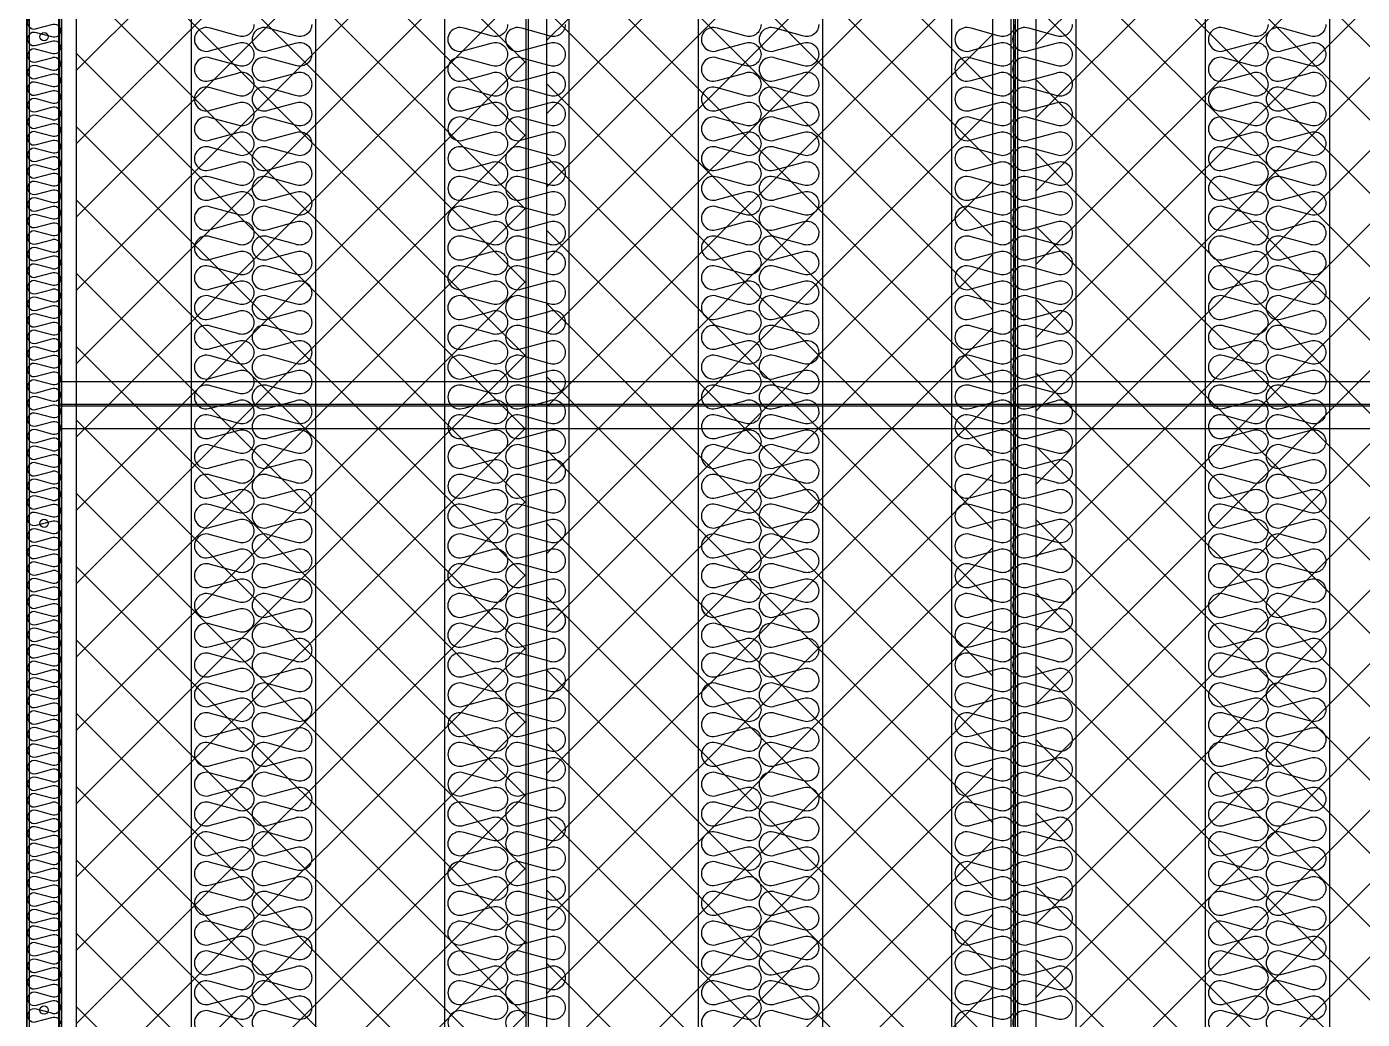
# Model space of a CAD drawing. Header units: millimetres. Extents: x 1817 to 34080, y 1746 to 24560.
# Drawn here: x 23260 to 24870, y 10929 to 12126 of the extents above; entities that cross this region are included whole.
import ezdxf

# ---------------------------------------------------------------- set-up
doc = ezdxf.new("R2010")
doc.units = ezdxf.units.MM
doc.layers.add('SMS', color=220, linetype='Continuous')

# ---------------------------------------------------------------- blocks, each defined once
blk = doc.blocks.new('SP전면')
at = {"color": 7}
for p, q in [((31549.2, -80510.4), (31549.2, -83988.4)), ((31699.2, -80510.4), (31699.2, -83988.4))]:
    blk.add_line(p, q, dxfattribs=at)
at = {"layer": 'SMS', "color": 5}
for points in [[(31625.1, -81648.1, -0.524856), (31605.6, -81661.5), (31572.7, -81652.6, 1.449198), (31572.7, -81679.5), (31605.6, -81670.6, -0.524856), (31625.1, -81684, -0.524856), (31605.6, -81697.4), (31572.7, -81688.5, 1.449198), (31572.7, -81715.4), (31605.6, -81706.5, -0.524856), (31625.1, -81719.9, -0.524856), (31605.6, -81733.4), (31572.7, -81724.5, 1.449198), (31572.7, -81751.3), (31605.6, -81742.4, -0.524856), (31625.1, -81755.8, -0.524856), (31605.6, -81769.3), (31572.7, -81760.4, 1.449198), (31572.7, -81787.2), (31605.6, -81778.3, -0.524856), (31625.1, -81791.7, -0.524856), (31605.6, -81805.2), (31572.7, -81796.3, 1.449198), (31572.7, -81823.1), (31605.6, -81814.2, -0.524856), (31625.1, -81827.7, -0.524856), (31605.6, -81841.1), (31572.7, -81832.2, 1.449198), (31572.7, -81859), (31605.6, -81850.1, -0.524856), (31625.1, -81863.6, -0.524856), (31605.6, -81877), (31572.7, -81868.1, 1.449198), (31572.7, -81895), (31605.6, -81886, -0.524856), (31625.1, -81899.5, -0.524856), (31605.6, -81912.9), (31572.7, -81904, 1.449198), (31572.7, -81930.9), (31605.6, -81922, -0.524856), (31625.1, -81935.4, -0.524856), (31605.6, -81948.8), (31572.7, -81939.9, 1.449198), (31572.7, -81966.8), (31605.6, -81957.9, -0.524856), (31625.1, -81971.3, -0.524856), (31605.6, -81984.7), (31572.7, -81975.8, 1.449198), (31572.7, -82002.7), (31605.6, -81993.8, -0.524856), (31625.1, -82007.2, -0.524856), (31605.6, -82020.6), (31572.7, -82011.7, 1.449198), (31572.7, -82038.6), (31605.6, -82029.7, -0.524856), (31625.1, -82043.1, -0.524856), (31605.6, -82056.5), (31572.7, -82047.6, 1.449198), (31572.7, -82074.5), (31605.6, -82065.6, -0.524856), (31625.1, -82079, -0.524856), (31605.6, -82092.5), (31572.7, -82083.6, 1.449198), (31572.7, -82110.4), (31605.6, -82101.5, -0.524856), (31625.1, -82114.9, -0.524856), (31605.6, -82128.4), (31572.7, -82119.5, 1.449198), (31572.7, -82146.3), (31605.6, -82137.4, -0.524856), (31625.1, -82150.8, -0.524856), (31605.6, -82164.3), (31572.7, -82155.4, 1.449198), (31572.7, -82182.2), (31605.6, -82173.3, -0.524856), (31625.1, -82186.8, -0.524856), (31605.6, -82200.2), (31572.7, -82191.3, 1.449198), (31572.7, -82218.1), (31605.6, -82209.2, -0.524856), (31625.1, -82222.7, -0.524856), (31605.6, -82236.1), (31572.7, -82227.2, 1.449198), (31572.7, -82254.1), (31605.6, -82245.1, -0.524856), (31625.1, -82258.6, -0.524856), (31605.6, -82272), (31572.7, -82263.1, 1.449198), (31572.7, -82290), (31605.6, -82281.1, -0.524856), (31625.1, -82294.5, -0.524856), (31605.6, -82307.9), (31572.7, -82299, 1.449198), (31572.7, -82325.9), (31605.6, -82317, -0.524856), (31625.1, -82330.4, -0.524856), (31605.6, -82343.8), (31572.7, -82334.9, 1.449198), (31572.7, -82361.8), (31605.6, -82352.9, -0.524856), (31625.1, -82366.3, -0.417249), (31610.6, -82380.7)], [(31694.7, -81648.1, -0.524856), (31675.2, -81661.5), (31642.3, -81652.6, 1.449198), (31642.3, -81679.5), (31675.2, -81670.6, -0.524856), (31694.7, -81684, -0.524856), (31675.2, -81697.4), (31642.3, -81688.5, 1.449198), (31642.3, -81715.4), (31675.2, -81706.5, -0.524856), (31694.7, -81719.9, -0.524856), (31675.2, -81733.4), (31642.3, -81724.5, 1.449198), (31642.3, -81751.3), (31675.2, -81742.4, -0.524856), (31694.7, -81755.8, -0.524856), (31675.2, -81769.3), (31642.3, -81760.4, 1.449198), (31642.3, -81787.2), (31675.2, -81778.3, -0.524856), (31694.7, -81791.7, -0.524856), (31675.2, -81805.2), (31642.3, -81796.3, 1.449198), (31642.3, -81823.1), (31675.2, -81814.2, -0.524856), (31694.7, -81827.7, -0.524856), (31675.2, -81841.1), (31642.3, -81832.2, 1.449198), (31642.3, -81859), (31675.2, -81850.1, -0.524856), (31694.7, -81863.6, -0.524856), (31675.2, -81877), (31642.3, -81868.1, 1.449198), (31642.3, -81895), (31675.2, -81886, -0.524856), (31694.7, -81899.5, -0.524856), (31675.2, -81912.9), (31642.3, -81904, 1.449198), (31642.3, -81930.9), (31675.2, -81922, -0.524856), (31694.7, -81935.4, -0.524856), (31675.2, -81948.8), (31642.3, -81939.9, 1.449198), (31642.3, -81966.8), (31675.2, -81957.9, -0.524856), (31694.7, -81971.3, -0.524856), (31675.2, -81984.7), (31642.3, -81975.8, 1.449198), (31642.3, -82002.7), (31675.2, -81993.8, -0.524856), (31694.7, -82007.2, -0.524856), (31675.2, -82020.6), (31642.3, -82011.7, 1.449198), (31642.3, -82038.6), (31675.2, -82029.7, -0.524856), (31694.7, -82043.1, -0.524856), (31675.2, -82056.5), (31642.3, -82047.6, 1.449198), (31642.3, -82074.5), (31675.2, -82065.6, -0.524856), (31694.7, -82079, -0.524856), (31675.2, -82092.5), (31642.3, -82083.6, 1.449198), (31642.3, -82110.4), (31675.2, -82101.5, -0.524856), (31694.7, -82114.9, -0.524856), (31675.2, -82128.4), (31642.3, -82119.5, 1.449198), (31642.3, -82146.3), (31675.2, -82137.4, -0.524856), (31694.7, -82150.8, -0.524856), (31675.2, -82164.3), (31642.3, -82155.4, 1.449198), (31642.3, -82182.2), (31675.2, -82173.3, -0.524856), (31694.7, -82186.8, -0.524856), (31675.2, -82200.2), (31642.3, -82191.3, 1.449198), (31642.3, -82218.1), (31675.2, -82209.2, -0.524856), (31694.7, -82222.7, -0.524856), (31675.2, -82236.1), (31642.3, -82227.2, 1.449198), (31642.3, -82254.1), (31675.2, -82245.1, -0.524856), (31694.7, -82258.6, -0.524856), (31675.2, -82272), (31642.3, -82263.1, 1.449198), (31642.3, -82290), (31675.2, -82281.1, -0.524856), (31694.7, -82294.5, -0.524856), (31675.2, -82307.9), (31642.3, -82299, 1.449198), (31642.3, -82325.9), (31675.2, -82317, -0.524856), (31694.7, -82330.4, -0.524856), (31675.2, -82343.8), (31642.3, -82334.9, 1.449198), (31642.3, -82361.8), (31675.2, -82352.9, -0.524856), (31694.7, -82366.3, -0.417249), (31680.2, -82380.7)], [(31553.7, -82351.9, 0.446849), (31572.7, -82361.8), (31605.6, -82352.9, -0.524856), (31625.1, -82366.3, -0.524856), (31605.6, -82379.7), (31572.7, -82370.8, 1.449198), (31572.7, -82397.7), (31605.6, -82388.8, -0.524856), (31625.1, -82402.2, -0.524856), (31605.6, -82415.6), (31572.7, -82406.7, 1.449198), (31572.7, -82433.6), (31605.6, -82424.7, -0.524856), (31625.1, -82438.1, -0.524856), (31605.6, -82451.6), (31572.7, -82442.7, 1.449198), (31572.7, -82469.5), (31605.6, -82460.6, -0.524856), (31625.1, -82474, -0.524856), (31605.6, -82487.5), (31572.7, -82478.6, 1.449198), (31572.7, -82505.4), (31605.6, -82496.5, -0.524856), (31625.1, -82509.9, -0.524856), (31605.6, -82523.4), (31572.7, -82514.5, 1.449198), (31572.7, -82541.3), (31605.6, -82532.4, -0.524856), (31625.1, -82545.9, -0.524856), (31605.6, -82559.3), (31572.7, -82550.4, 1.449198), (31572.7, -82577.2), (31605.6, -82568.3, -0.524856), (31625.1, -82581.8, -0.524856), (31605.6, -82595.2), (31572.7, -82586.3, 1.449198), (31572.7, -82613.2), (31605.6, -82604.2, -0.524856), (31625.1, -82617.7, -0.524856), (31605.6, -82631.1), (31572.7, -82622.2, 1.449198), (31572.7, -82649.1), (31605.6, -82640.2, -0.524856), (31625.1, -82653.6, -0.524856), (31605.6, -82667), (31572.7, -82658.1, 1.449198), (31572.7, -82685), (31605.6, -82676.1, -0.524856), (31625.1, -82689.5, -0.524856), (31605.6, -82702.9), (31572.7, -82694, 1.449198), (31572.7, -82720.9), (31605.6, -82712, -0.524856), (31625.1, -82725.4, -0.524856), (31605.6, -82738.8), (31572.7, -82729.9, 1.449198), (31572.7, -82756.8), (31605.6, -82747.9, -0.524856), (31625.1, -82761.3, -0.524856), (31605.6, -82774.7), (31572.7, -82765.8, 1.449198), (31572.7, -82792.7), (31605.6, -82783.8, -0.524856), (31625.1, -82797.2, -0.524856), (31605.6, -82810.7), (31572.7, -82801.8, 1.449198), (31572.7, -82828.6), (31605.6, -82819.7, -0.524856), (31625.1, -82833.1, -0.524856), (31605.6, -82846.6), (31572.7, -82837.7, 1.449198), (31572.7, -82864.5)], [(31623.3, -82351.9, 0.446849), (31642.3, -82361.8), (31675.2, -82352.9, -0.524856), (31694.7, -82366.3, -0.524856), (31675.2, -82379.7), (31642.3, -82370.8, 1.449198), (31642.3, -82397.7), (31675.2, -82388.8, -0.524856), (31694.7, -82402.2, -0.524856), (31675.2, -82415.6), (31642.3, -82406.7, 1.449198), (31642.3, -82433.6), (31675.2, -82424.7, -0.524856), (31694.7, -82438.1, -0.524856), (31675.2, -82451.6), (31642.3, -82442.7, 1.449198), (31642.3, -82469.5), (31675.2, -82460.6, -0.524856), (31694.7, -82474, -0.524856), (31675.2, -82487.5), (31642.3, -82478.6, 1.449198), (31642.3, -82505.4), (31675.2, -82496.5, -0.524856), (31694.7, -82509.9, -0.524856), (31675.2, -82523.4), (31642.3, -82514.5, 1.449198), (31642.3, -82541.3), (31675.2, -82532.4, -0.524856), (31694.7, -82545.9, -0.524856), (31675.2, -82559.3), (31642.3, -82550.4, 1.449198), (31642.3, -82577.2), (31675.2, -82568.3, -0.524856), (31694.7, -82581.8, -0.524856), (31675.2, -82595.2), (31642.3, -82586.3, 1.449198), (31642.3, -82613.2), (31675.2, -82604.2, -0.524856), (31694.7, -82617.7, -0.524856), (31675.2, -82631.1), (31642.3, -82622.2, 1.449198), (31642.3, -82649.1), (31675.2, -82640.2, -0.524856), (31694.7, -82653.6, -0.524856), (31675.2, -82667), (31642.3, -82658.1, 1.449198), (31642.3, -82685), (31675.2, -82676.1, -0.524856), (31694.7, -82689.5, -0.524856), (31675.2, -82702.9), (31642.3, -82694, 1.449198), (31642.3, -82720.9), (31675.2, -82712, -0.524856), (31694.7, -82725.4, -0.524856), (31675.2, -82738.8), (31642.3, -82729.9, 1.449198), (31642.3, -82756.8), (31675.2, -82747.9, -0.524856), (31694.7, -82761.3, -0.524856), (31675.2, -82774.7), (31642.3, -82765.8, 1.449198), (31642.3, -82792.7), (31675.2, -82783.8, -0.524856), (31694.7, -82797.2, -0.524856), (31675.2, -82810.7), (31642.3, -82801.8, 1.449198), (31642.3, -82828.6), (31675.2, -82819.7, -0.524856), (31694.7, -82833.1, -0.524856), (31675.2, -82846.6), (31642.3, -82837.7, 1.449198), (31642.3, -82864.5)]]:
    blk.add_lwpolyline(points, format="xyb", dxfattribs=at)
blk = doc.blocks.new('SCR350')
at = {"ltscale": 500}
h = blk.add_hatch(dxfattribs=at)
h.set_pattern_fill('ANSI37', color=251, scale=500)
h.set_pattern_definition([(45, (4149.657, -83199.656), (-44.19417, 44.19417), []), (135, (4149.657, -83199.656), (-44.19417, -44.19417), [])])
h.paths.add_polyline_path([(31952.5, -67155.8), (31410.7, -67155.8), (31410.7, -70588.8), (31952.5, -70588.8)])
h = blk.add_hatch(dxfattribs=at)
h.set_pattern_fill('ANSI37', color=251, scale=500)
h.set_pattern_definition([(45, (4326.657, -83199.656), (-44.19417, 44.19417), []), (135, (4326.657, -83199.656), (-44.19417, -44.19417), [])])
h.paths.add_polyline_path([(32515.1, -67155.8), (31977.5, -67155.8), (31977.5, -70588.8), (32515.1, -70588.8)])
h = blk.add_hatch(dxfattribs=at)
h.set_pattern_fill('ANSI37', color=251, scale=500)
h.set_pattern_definition([(45, (4125.66, -83199.656), (-44.19417, 44.19417), []), (135, (4125.66, -83199.656), (-44.19417, -44.19417), [])])
h.paths.add_polyline_path([(32567.4, -70588.8), (33136.3, -70588.8), (33136.3, -67155.8), (32567.4, -67155.8)])
at = {"color": 251, "ltscale": 500}
for p, q in [((31354.2, -67094.3), (31354.2, -70650.3)), ((32540.2, -67094.3), (32540.2, -70650.3)), ((32542.2, -67094.3), (32542.2, -70650.3)), ((31390.7, -67130.8), (31390.7, -70613.8)), ((31393.2, -67133.3), (31393.2, -70611.3)), ((31410.7, -67133.3), (31410.7, -70611.3)), ((32515.1, -67133.3), (32515.1, -70611.3)), ((32537.1, -67133.3), (32537.1, -70611.3)), ((32545.4, -67133.3), (32545.4, -70611.3)), ((32567.4, -67133.3), (32567.4, -70611.3)), ((31952.5, -67155.8), (31952.5, -70588.8)), ((31955.5, -67155.8), (31955.5, -70588.8)), ((31977.5, -67155.8), (31977.5, -70588.8))]:
    blk.add_line(p, q, dxfattribs=at)
for centre in [(31372.2, -68285.6), (31372.2, -68872.3), (31372.2, -69459)]:
    blk.add_circle(centre, 5, dxfattribs=at)
blk = doc.blocks.new('2')
for p, q in [((23260, 13307.8), (23260, 9707.8)), ((23260, 12951.4), (23260, 10164)), ((23298.2, 12951.4), (23298.2, 10164)), ((23298.2, 11697.7), (26821.7, 11697.7)), ((23298.2, 11670.4), (26821.7, 11670.4)), ((23298.2, 11668.6), (26821.7, 11668.6)), ((23298.2, 11641.3), (26821.7, 11641.3))]:
    blk.add_line(p, q)
at = {"color": 7}
for p, q in [((23260, 13307.8), (23260, 9707.8)), ((23302, 13307.8), (23302, 9787.8))]:
    blk.add_line(p, q, dxfattribs=at)
at = {"ltscale": 500}
blk.add_line((23260, 9707.7), (23260, 13016.8), dxfattribs=at)
at = {"layer": 'SMS', "color": 5, "elevation": 0}
for points in [[(23271.8, 12138.1, 1.449198), (23271.8, 12123.2), (23290.1, 12128.1, -0.524856), (23300.9, 12120.7, -0.524856), (23290.1, 12113.2), (23271.8, 12118.2, 1.449198), (23271.8, 12103.2), (23290.1, 12108.2, -0.524856), (23300.9, 12100.7, -0.524856), (23290.1, 12093.3), (23271.8, 12098.2, 1.449198), (23271.8, 12083.3), (23290.1, 12088.2, -0.524856), (23300.9, 12080.8, -0.524856), (23290.1, 12073.3), (23271.8, 12078.3, 1.449198), (23271.8, 12063.3), (23290.1, 12068.3, -0.524856), (23300.9, 12060.8, -0.524856), (23290.1, 12053.4), (23271.8, 12058.3, 1.449198), (23271.8, 12043.4), (23290.1, 12048.3, -0.524856), (23300.9, 12040.9, -0.524856), (23290.1, 12033.4), (23271.8, 12038.4, 1.449198), (23271.8, 12023.4), (23290.1, 12028.4, -0.524856), (23300.9, 12020.9, -0.524856), (23290.1, 12013.5), (23271.8, 12018.4, 1.449198), (23271.8, 12003.5), (23290.1, 12008.4, -0.524856), (23300.9, 12001, -0.524856), (23290.1, 11993.5), (23271.8, 11998.5, 1.449198), (23271.8, 11983.5), (23290.1, 11988.5, -0.524856), (23300.9, 11981, -0.524856), (23290.1, 11973.6), (23271.8, 11978.5, 1.449198), (23271.8, 11963.6), (23290.1, 11968.5, -0.524856), (23300.9, 11961.1, -0.524856), (23290.1, 11953.6), (23271.8, 11958.6, 1.449198), (23271.8, 11943.6), (23290.1, 11948.6, -0.524856), (23300.9, 11941.1, -0.524856), (23290.1, 11933.7), (23271.8, 11938.6, 1.449198), (23271.8, 11923.7), (23290.1, 11928.6, -0.524856), (23300.9, 11921.2, -0.524856), (23290.1, 11913.7), (23271.8, 11918.7, 1.449198), (23271.8, 11903.7), (23290.1, 11908.7, -0.524856), (23300.9, 11901.2, -0.524856), (23290.1, 11893.8), (23271.8, 11898.7, 1.449198), (23271.8, 11883.8), (23290.1, 11888.7, -0.524856), (23300.9, 11881.3, -0.524856), (23290.1, 11873.8), (23271.8, 11878.8, 1.449198), (23271.8, 11863.8), (23290.1, 11868.8, -0.524856), (23300.9, 11861.3, -0.524856), (23290.1, 11853.9), (23271.8, 11858.8, 1.449198), (23271.8, 11843.9), (23290.1, 11848.8, -0.524856), (23300.9, 11841.4, -0.524856), (23290.1, 11833.9), (23271.8, 11838.9, 1.449198), (23271.8, 11823.9), (23290.1, 11828.9, -0.524856), (23300.9, 11821.4, -0.524856), (23290.1, 11814), (23271.8, 11818.9, 1.449198), (23271.8, 11804), (23290.1, 11808.9, -0.524856), (23300.9, 11801.5, -0.524856), (23290.1, 11794), (23271.8, 11799, 1.449198), (23271.8, 11784), (23290.1, 11789, -0.524856), (23300.9, 11781.5, -0.524856), (23290.1, 11774.1), (23271.8, 11779, 1.449198), (23271.8, 11764.1), (23290.1, 11769, -0.524856), (23300.9, 11761.6, -0.524856), (23290.1, 11754.1), (23271.8, 11759.1, 1.449198), (23271.8, 11744.1), (23290.1, 11749.1, -0.524856), (23300.9, 11741.6, -0.524856), (23290.1, 11734.2), (23271.8, 11739.1, 1.449198), (23271.8, 11724.2), (23290.1, 11729.1, -0.524856), (23300.9, 11721.7, -0.524856), (23290.1, 11714.2), (23271.8, 11719.2, 1.449198), (23271.8, 11704.2), (23290.1, 11709.2, -0.524856), (23300.9, 11701.7, -0.524856), (23290.1, 11694.3), (23271.8, 11699.2, 1.449198), (23271.8, 11684.3), (23290.1, 11689.2, -0.524856), (23300.9, 11681.8, -0.524856), (23290.1, 11674.3), (23271.8, 11679.3, 1.449198), (23271.8, 11664.3), (23290.1, 11669.3, -0.524856), (23300.9, 11661.8, -0.524856), (23290.1, 11654.4), (23271.8, 11659.3, 1.449198), (23271.8, 11644.4), (23290.1, 11649.3, -0.524856), (23300.9, 11641.9, -0.524856), (23290.1, 11634.4), (23271.8, 11639.4, 1.449198), (23271.8, 11624.4), (23290.1, 11629.4, -0.524856), (23300.9, 11621.9, -0.524856), (23290.1, 11614.5), (23271.8, 11619.4, 1.449198), (23271.8, 11604.5), (23290.1, 11609.4, -0.524856), (23300.9, 11602, -0.524856), (23290.1, 11594.5), (23271.8, 11599.5, 1.449198), (23271.8, 11584.5), (23290.1, 11589.5, -0.524856), (23300.9, 11582, -0.524856), (23290.1, 11574.6), (23271.8, 11579.5, 1.449198), (23271.8, 11564.6), (23290.1, 11569.5, -0.524856), (23300.9, 11562.1, -0.417249), (23292.8, 11554.1)], [(23261.2, 11570.1, 0.446849), (23271.8, 11564.6), (23290.1, 11569.5, -0.524856), (23300.9, 11562.1, -0.524856), (23290.1, 11554.6), (23271.8, 11559.6, 1.449198), (23271.8, 11544.6), (23290.1, 11549.6, -0.524856), (23300.9, 11542.1, -0.524856), (23290.1, 11534.7), (23271.8, 11539.6, 1.449198), (23271.8, 11524.7), (23290.1, 11529.6, -0.524856), (23300.9, 11522.2, -0.524856), (23290.1, 11514.7), (23271.8, 11519.7, 1.449198), (23271.8, 11504.7), (23290.1, 11509.7, -0.524856), (23300.9, 11502.2, -0.524856), (23290.1, 11494.8), (23271.8, 11499.7, 1.449198), (23271.8, 11484.8), (23290.1, 11489.7, -0.524856), (23300.9, 11482.3, -0.524856), (23290.1, 11474.8), (23271.8, 11479.8, 1.449198), (23271.8, 11464.8), (23290.1, 11469.8, -0.524856), (23300.9, 11462.3, -0.524856), (23290.1, 11454.9), (23271.8, 11459.8, 1.449198), (23271.8, 11444.9), (23290.1, 11449.8, -0.524856), (23300.9, 11442.4, -0.524856), (23290.1, 11434.9), (23271.8, 11439.9, 1.449198), (23271.8, 11424.9), (23290.1, 11429.9, -0.524856), (23300.9, 11422.4, -0.524856), (23290.1, 11415), (23271.8, 11419.9, 1.449198), (23271.8, 11405), (23290.1, 11409.9, -0.524856), (23300.9, 11402.5, -0.524856), (23290.1, 11395), (23271.8, 11400, 1.449198), (23271.8, 11385), (23290.1, 11390, -0.524856), (23300.9, 11382.5, -0.524856), (23290.1, 11375.1), (23271.8, 11380, 1.449198), (23271.8, 11365.1), (23290.1, 11370, -0.524856), (23300.9, 11362.6, -0.524856), (23290.1, 11355.1), (23271.8, 11360.1, 1.449198), (23271.8, 11345.1), (23290.1, 11350.1, -0.524856), (23300.9, 11342.6, -0.524856), (23290.1, 11335.2), (23271.8, 11340.1, 1.449198), (23271.8, 11325.2), (23290.1, 11330.1, -0.524856), (23300.9, 11322.7, -0.524856), (23290.1, 11315.2), (23271.8, 11320.2, 1.449198), (23271.8, 11305.2), (23290.1, 11310.2, -0.524856), (23300.9, 11302.7, -0.524856), (23290.1, 11295.3), (23271.8, 11300.2, 1.449198), (23271.8, 11285.3), (23290.1, 11290.2, -0.524856), (23300.9, 11282.8, -0.524856), (23290.1, 11275.3), (23271.8, 11280.3, 1.449198), (23271.8, 11265.3), (23290.1, 11270.3, -0.524856), (23300.9, 11262.8, -0.524856), (23290.1, 11255.4), (23271.8, 11260.3, 1.449198), (23271.8, 11245.4), (23290.1, 11250.3, -0.524856), (23300.9, 11242.9, -0.524856), (23290.1, 11235.4), (23271.8, 11240.4, 1.449198), (23271.8, 11225.4), (23290.1, 11230.4, -0.524856), (23300.9, 11222.9, -0.524856), (23290.1, 11215.5), (23271.8, 11220.4, 1.449198), (23271.8, 11205.5), (23290.1, 11210.4, -0.524856), (23300.9, 11203, -0.524856), (23290.1, 11195.5), (23271.8, 11200.5, 1.449198), (23271.8, 11185.5), (23290.1, 11190.5, -0.524856), (23300.9, 11183, -0.524856), (23290.1, 11175.6), (23271.8, 11180.5, 1.449198), (23271.8, 11165.6), (23290.1, 11170.5, -0.524856), (23300.9, 11163.1, -0.524856), (23290.1, 11155.6), (23271.8, 11160.6, 1.449198), (23271.8, 11145.6), (23290.1, 11150.6, -0.524856), (23300.9, 11143.1, -0.524856), (23290.1, 11135.7), (23271.8, 11140.6, 1.449198), (23271.8, 11125.7), (23290.1, 11130.6, -0.524856), (23300.9, 11123.2, -0.524856), (23290.1, 11115.7), (23271.8, 11120.7, 1.449198), (23271.8, 11105.7), (23290.1, 11110.7, -0.524856), (23300.9, 11103.2, -0.524856), (23290.1, 11095.8), (23271.8, 11100.7, 1.449198), (23271.8, 11085.8), (23290.1, 11090.7, -0.524856), (23300.9, 11083.3, -0.524856), (23290.1, 11075.8), (23271.8, 11080.8, 1.449198), (23271.8, 11065.8), (23290.1, 11070.8, -0.524856), (23300.9, 11063.3, -0.524856), (23290.1, 11055.9), (23271.8, 11060.8, 1.449198), (23271.8, 11045.9), (23290.1, 11050.8, -0.524856), (23300.9, 11043.4, -0.524856), (23290.1, 11035.9), (23271.8, 11040.9, 1.449198), (23271.8, 11025.9), (23290.1, 11030.9, -0.524856), (23300.9, 11023.4, -0.524856), (23290.1, 11016), (23271.8, 11020.9, 1.449198), (23271.8, 11006), (23290.1, 11010.9, -0.524856), (23300.9, 11003.5, -0.524856), (23290.1, 10996), (23271.8, 11001, 1.449198), (23271.8, 10986), (23290.1, 10991, -0.524856), (23300.9, 10983.5, -0.417249), (23292.8, 10975.5)], [(23261.2, 10991.5, 0.446849), (23271.8, 10986), (23290.1, 10991, -0.524856), (23300.9, 10983.5, -0.524856), (23290.1, 10976.1), (23271.8, 10981, 1.449198), (23271.8, 10966.1), (23290.1, 10971, -0.524856), (23300.9, 10963.6, -0.524856), (23290.1, 10956.1), (23271.8, 10961.1, 1.449198), (23271.8, 10946.1), (23290.1, 10951.1, -0.524856), (23300.9, 10943.6, -0.524856), (23290.1, 10936.2), (23271.8, 10941.1, 1.449198), (23271.8, 10926.2), (23290.1, 10931.1, -0.524856), (23300.9, 10923.7, -0.524856)]]:
    blk.add_lwpolyline(points, format="xyb", dxfattribs=at)
for name, p in [('SCR350', (-8091.2, 80399.1)), ('SP전면', (-8091.2, 93776.2)), ('SP전면', (-7785.7, 93776.2)), ('SP전면', (-7480.2, 93776.2)), ('SP전면', (-7174.7, 93776.2)), ('SP전면', (-6869.2, 93776.2))]:
    blk.add_blockref(name, p)

msp = doc.modelspace()

# ---------------------------------------------------------------- block references
msp.add_blockref('2', (0, 0))

doc.saveas('drawing.dxf')
